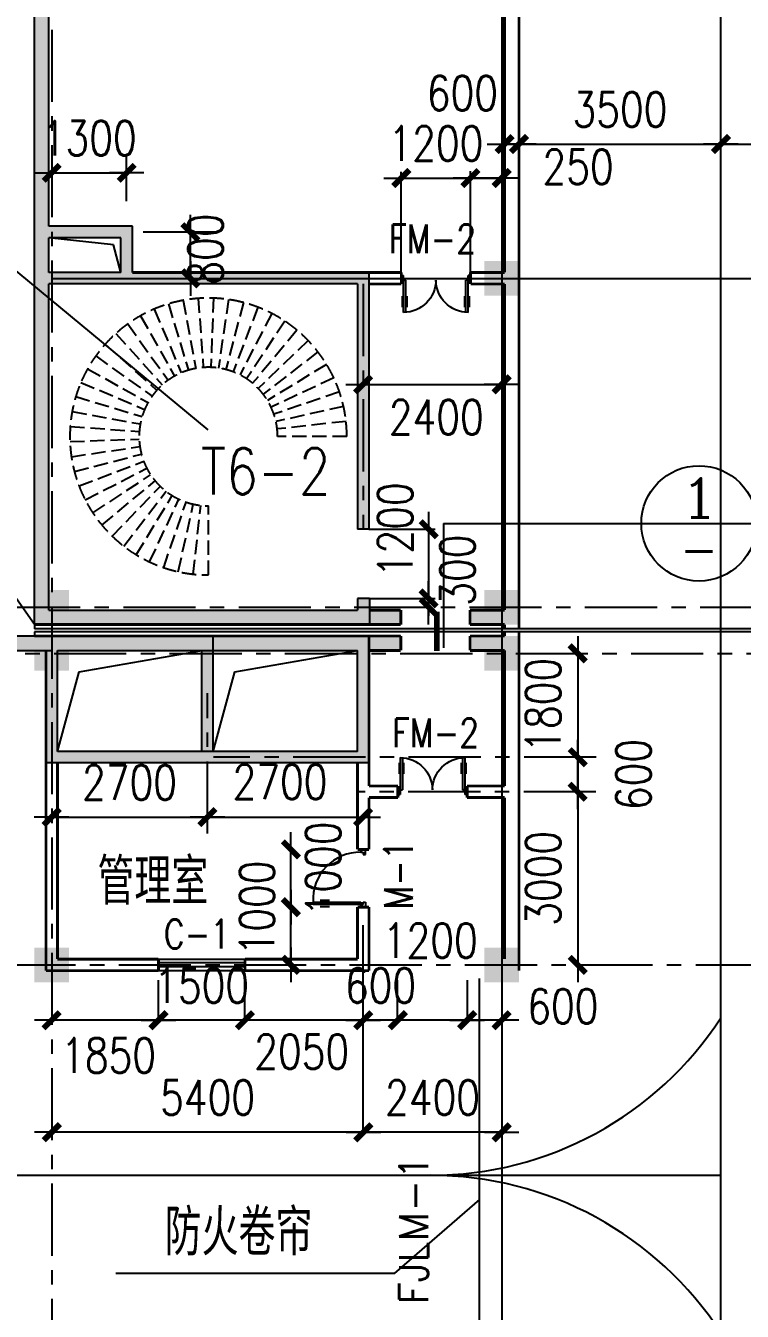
# Model space of a CAD drawing. Extents: x -542930 to 249594, y -301235 to 84515.
# Drawn here: x 127877 to 140297, y -193364 to -171079 of the extents above; entities that cross this region are included whole.
import ezdxf
from ezdxf.enums import TextEntityAlignment as Align

# ---------------------------------------------------------------- set-up
doc = ezdxf.new("R2010")
doc.units = 0
doc.header["$LTSCALE"] = 1000
doc.header["$MEASUREMENT"] = 0
doc.linetypes.add('CENTER', pattern=[2, 1.25, -0.25, 0.25, -0.25])
doc.linetypes.add('DASH', pattern=[0.35, 0.25, -0.1])
doc.layers.get('0').update_dxf_attribs({"linetype": 'CONTINUOUS'})
doc.layers.get('DEFPOINTS').update_dxf_attribs({"linetype": 'CONTINUOUS'})
for name, color, linetype in [('A-CH-TEXT', 2, 'CONTINUOUS'), ('A-COLUMN', 5, 'CONTINUOUS'), ('A-GRID', 1, 'CENTER'), ('A-STAIR', 3, 'CONTINUOUS'), ('PUB_DIM', 3, 'CONTINUOUS'), ('PUB_TITLE', 4, 'CONTINUOUS'), ('PUB_WINDW', 7, 'CONTINUOUS'), ('STAIR', 2, 'CONTINUOUS'), ('WALL', 255, 'CONTINUOUS'), ('WINDOW', 2, 'CONTINUOUS'), ('WINDOW_TEXT', 7, 'CONTINUOUS')]:
    doc.layers.add(name, color=color, linetype=linetype)
doc.styles.add('COMP', font='complex', dxfattribs={"bigfont": 'hztxt'})
doc.styles.add('DIM_FONT', font='SIMPLEX.shx', dxfattribs={"width": 0.8})
doc.styles.add('HZXY', font='romans.shx', dxfattribs={"width": 0.8, "bigfont": 'hztxt.shx'})
doc.styles.add('SIMPLEX', font='SIMPLEX.SHX')
doc.dimstyles.new('AXIS200', dxfattribs={"dimscale": 2, "dimtxt": 300, "dimasz": 1, "dimexe": 250, "dimexo": 300, "dimgap": 150, "dimtad": 1, "dimdec": 0, "dimdsep": 46, "dimtxsty": 'DIM_FONT', "dimblk": '_DIMX', "dimblk1": '_DIMX', "dimblk2": '_DIMX', "dimsah": 1, "dimcen": 5, "dimse1": 1, "dimse2": 1, "dimclrt": 7, "dimadec": 0, "dimazin": 0, "dimtfac": 1, "dimtdec": 0, "dimtix": 1, "dimtmove": 2, "dimatfit": 3, "dimldrblk": '_DIMX', "dimfxl": 1, "dimarcsym": 0})

# ---------------------------------------------------------------- blocks, each defined once
blk = doc.blocks.new('_DIMX')
blk.add_line((-150, 0), (150, 0))
at = {"const_width": 50}
blk.add_lwpolyline([(-70, -70), (70, 70)], dxfattribs=at)
blk = doc.blocks.new('*D566')
at = {"layer": 'DEFPOINTS', "color": 0, "transparency": 16777216}
for p in [(134861, -181159), (135861, -181007), (135861, -181159)]:
    blk.add_point(p, dxfattribs=at)
at = {"layer": 'PUB_DIM', "color": 0, "lineweight": -2, "transparency": 16777216}
for p, q in [((134861, -181005), (134861, -181003)), ((134861, -181007), (134861, -181159)), ((134861, -181161), (134861, -181163))]:
    blk.add_line(p, q, dxfattribs=at)
at = {"layer": 'PUB_DIM', "color": 0, "lineweight": -2, "transparency": 16777216, "xscale": 2, "yscale": 2, "zscale": 2}
for p, rotation in [((134861, -181007), 270), ((134861, -181159), 90)]:
    blk.add_blockref('_DIMX', p, dxfattribs=dict(at, rotation=rotation))
at = {"layer": 'PUB_DIM', "color": 7, "transparency": 16777216, "insert": (135359, -180517), "char_height": 600, "attachment_point": 5, "rotation": 90, "style": 'DIM_FONT'}
blk.add_mtext('300', dxfattribs=at)
blk = doc.blocks.new('*D567')
at = {"layer": 'DEFPOINTS', "color": 0, "transparency": 16777216}
for p in [(135861, -179807), (134861, -181007), (135861, -181007)]:
    blk.add_point(p, dxfattribs=at)
at = {"layer": 'PUB_DIM', "color": 0, "lineweight": -2, "transparency": 16777216}
for p, q in [((134861, -179805), (134861, -179803)), ((134861, -179807), (134861, -181007)), ((134861, -181009), (134861, -181011))]:
    blk.add_line(p, q, dxfattribs=at)
at = {"layer": 'PUB_DIM', "color": 0, "lineweight": -2, "transparency": 16777216, "xscale": 2, "yscale": 2, "zscale": 2}
for p, rotation in [((134861, -179807), 270), ((134861, -181007), 90)]:
    blk.add_blockref('_DIMX', p, dxfattribs=dict(at, rotation=rotation))
at = {"layer": 'PUB_DIM', "color": 7, "transparency": 16777216, "insert": (134283, -179818), "char_height": 600, "attachment_point": 5, "rotation": 90, "style": 'DIM_FONT'}
blk.add_mtext('1200', dxfattribs=at)
blk = doc.blocks.new('*D569')
at = {"layer": 'DEFPOINTS', "color": 0, "transparency": 16777216}
for p in [(131026, -183796), (133726, -183796), (133726, -184796)]:
    blk.add_point(p, dxfattribs=at)
at = {"layer": 'PUB_DIM', "color": 0, "lineweight": -2, "transparency": 16777216}
blk.add_line((131028, -184796), (133724, -184796), dxfattribs=at)
at = {"layer": 'PUB_DIM', "color": 0, "lineweight": -2, "transparency": 16777216, "xscale": 2, "yscale": 2, "zscale": 2, "rotation": 180}
blk.add_blockref('_DIMX', (131026, -184796), dxfattribs=at)
at = {"layer": 'PUB_DIM', "color": 0, "lineweight": -2, "transparency": 16777216, "xscale": 2, "yscale": 2, "zscale": 2}
blk.add_blockref('_DIMX', (133726, -184796), dxfattribs=at)
at = {"layer": 'PUB_DIM', "color": 7, "transparency": 16777216, "insert": (132285, -184186), "char_height": 600, "attachment_point": 5, "style": 'DIM_FONT'}
blk.add_mtext('2700', dxfattribs=at)
blk = doc.blocks.new('*D570')
at = {"layer": 'DEFPOINTS', "color": 0, "transparency": 16777216}
for p in [(130177, -188003), (131677, -188003), (130177, -188318)]:
    blk.add_point(p, dxfattribs=at)
at = {"layer": 'PUB_DIM', "color": 0, "lineweight": -2, "transparency": 16777216}
for p, q in [((130175, -188318), (130173, -188318)), ((131677, -188318), (130177, -188318)), ((131679, -188318), (131681, -188318))]:
    blk.add_line(p, q, dxfattribs=at)
at = {"layer": 'PUB_DIM', "color": 0, "lineweight": -2, "transparency": 16777216, "xscale": 2, "yscale": 2, "zscale": 2}
blk.add_blockref('_DIMX', (130177, -188318), dxfattribs=at)
at = {"layer": 'PUB_DIM', "color": 0, "lineweight": -2, "transparency": 16777216, "xscale": 2, "yscale": 2, "zscale": 2, "rotation": 180}
blk.add_blockref('_DIMX', (131677, -188318), dxfattribs=at)
at = {"layer": 'PUB_DIM', "color": 7, "transparency": 16777216, "insert": (130927, -187718), "char_height": 600, "attachment_point": 5, "style": 'DIM_FONT'}
blk.add_mtext('1500', dxfattribs=at)
blk = doc.blocks.new('*D571')
at = {"layer": 'DEFPOINTS', "color": 0, "transparency": 16777216}
for p in [(128329, -190260), (128329, -191260), (133730, -191260)]:
    blk.add_point(p, dxfattribs=at)
at = {"layer": 'PUB_DIM', "color": 0, "lineweight": -2, "transparency": 16777216}
blk.add_line((133728, -190260), (128331, -190260), dxfattribs=at)
at = {"layer": 'PUB_DIM', "color": 0, "lineweight": -2, "transparency": 16777216, "xscale": 2, "yscale": 2, "zscale": 2, "rotation": 180}
blk.add_blockref('_DIMX', (128329, -190260), dxfattribs=at)
at = {"layer": 'PUB_DIM', "color": 0, "lineweight": -2, "transparency": 16777216, "xscale": 2, "yscale": 2, "zscale": 2}
blk.add_blockref('_DIMX', (133730, -190260), dxfattribs=at)
at = {"layer": 'PUB_DIM', "color": 7, "transparency": 16777216, "insert": (131030, -189660), "char_height": 600, "attachment_point": 5, "style": 'DIM_FONT'}
blk.add_mtext('5400', dxfattribs=at)
blk = doc.blocks.new('_WBLK')
for p, q in [((-0.5, 0.5), (0.5, 0.5)), ((0.5, 0.167), (-0.5, 0.167)), ((0.5, -0.167), (-0.5, -0.167)), ((-0.5, -0.5), (0.5, -0.5))]:
    blk.add_line(p, q)
at = {"layer": 'WINDOW_TEXT', "style": 'SIMPLEX', "flags": 9}
blk.add_attdef('A', text='', height=1, dxfattribs=at).set_placement((0, 1.5), align=Align.MIDDLE)
blk = doc.blocks.new('*D572')
at = {"layer": 'DEFPOINTS', "color": 0, "transparency": 16777216}
for p in [(128327, -188003), (130177, -188003), (128327, -188318)]:
    blk.add_point(p, dxfattribs=at)
at = {"layer": 'PUB_DIM', "color": 0, "lineweight": -2, "transparency": 16777216}
blk.add_line((130175, -188318), (128329, -188318), dxfattribs=at)
at = {"layer": 'PUB_DIM', "color": 0, "lineweight": -2, "transparency": 16777216, "xscale": 2, "yscale": 2, "zscale": 2, "rotation": 180}
blk.add_blockref('_DIMX', (128327, -188318), dxfattribs=at)
at = {"layer": 'PUB_DIM', "color": 0, "lineweight": -2, "transparency": 16777216, "xscale": 2, "yscale": 2, "zscale": 2}
blk.add_blockref('_DIMX', (130177, -188318), dxfattribs=at)
at = {"layer": 'PUB_DIM', "color": 7, "transparency": 16777216, "insert": (129313, -188928), "char_height": 600, "attachment_point": 5, "style": 'DIM_FONT'}
blk.add_mtext('1850', dxfattribs=at)
blk = doc.blocks.new('*D573')
at = {"layer": 'DEFPOINTS', "color": 0, "transparency": 16777216}
for p in [(128326, -183796), (131026, -183796), (131026, -184796)]:
    blk.add_point(p, dxfattribs=at)
at = {"layer": 'PUB_DIM', "color": 0, "lineweight": -2, "transparency": 16777216}
blk.add_line((128328, -184796), (131024, -184796), dxfattribs=at)
at = {"layer": 'PUB_DIM', "color": 0, "lineweight": -2, "transparency": 16777216, "xscale": 2, "yscale": 2, "zscale": 2, "rotation": 180}
blk.add_blockref('_DIMX', (128326, -184796), dxfattribs=at)
at = {"layer": 'PUB_DIM', "color": 0, "lineweight": -2, "transparency": 16777216, "xscale": 2, "yscale": 2, "zscale": 2}
blk.add_blockref('_DIMX', (131026, -184796), dxfattribs=at)
at = {"layer": 'PUB_DIM', "color": 7, "transparency": 16777216, "insert": (129676, -184196), "char_height": 600, "attachment_point": 5, "style": 'DIM_FONT'}
blk.add_mtext('2700', dxfattribs=at)
blk = doc.blocks.new('_FZH')
blk.add_solid([(-0.5, -0.5), (0.5, -0.5), (-0.5, 0.5), (0.5, 0.5)])
blk = doc.blocks.new('*D551')
at = {"layer": 'DEFPOINTS', "color": 0, "transparency": 16777216}
for p in [(131677, -188003), (133727, -188003), (131677, -188318)]:
    blk.add_point(p, dxfattribs=at)
at = {"layer": 'PUB_DIM', "color": 0, "lineweight": -2, "transparency": 16777216}
blk.add_line((133725, -188318), (131679, -188318), dxfattribs=at)
at = {"layer": 'PUB_DIM', "color": 0, "lineweight": -2, "transparency": 16777216, "xscale": 2, "yscale": 2, "zscale": 2, "rotation": 180}
blk.add_blockref('_DIMX', (131677, -188318), dxfattribs=at)
at = {"layer": 'PUB_DIM', "color": 0, "lineweight": -2, "transparency": 16777216, "xscale": 2, "yscale": 2, "zscale": 2}
blk.add_blockref('_DIMX', (133727, -188318), dxfattribs=at)
at = {"layer": 'PUB_DIM', "color": 7, "transparency": 16777216, "insert": (132661, -188863), "char_height": 600, "attachment_point": 5, "style": 'DIM_FONT'}
blk.add_mtext('2050', dxfattribs=at)
blk = doc.blocks.new('*D553')
at = {"layer": 'DEFPOINTS', "color": 0, "transparency": 16777216}
for p in [(133728, -190260), (133728, -191260), (136127, -191260)]:
    blk.add_point(p, dxfattribs=at)
at = {"layer": 'PUB_DIM', "color": 0, "lineweight": -2, "transparency": 16777216}
blk.add_line((136125, -190260), (133730, -190260), dxfattribs=at)
at = {"layer": 'PUB_DIM', "color": 0, "lineweight": -2, "transparency": 16777216, "xscale": 2, "yscale": 2, "zscale": 2, "rotation": 180}
blk.add_blockref('_DIMX', (133728, -190260), dxfattribs=at)
at = {"layer": 'PUB_DIM', "color": 0, "lineweight": -2, "transparency": 16777216, "xscale": 2, "yscale": 2, "zscale": 2}
blk.add_blockref('_DIMX', (136127, -190260), dxfattribs=at)
at = {"layer": 'PUB_DIM', "color": 7, "transparency": 16777216, "insert": (134928, -189660), "char_height": 600, "attachment_point": 5, "style": 'DIM_FONT'}
blk.add_mtext('2400', dxfattribs=at)
blk = doc.blocks.new('*D556')
at = {"layer": 'DEFPOINTS', "color": 0, "transparency": 16777216}
for p in [(133727, -188003), (134327, -188003), (133727, -188318)]:
    blk.add_point(p, dxfattribs=at)
at = {"layer": 'PUB_DIM', "color": 0, "lineweight": -2, "transparency": 16777216}
for p, q in [((133725, -188318), (133723, -188318)), ((134327, -188318), (133727, -188318)), ((134329, -188318), (134331, -188318))]:
    blk.add_line(p, q, dxfattribs=at)
at = {"layer": 'PUB_DIM', "color": 0, "lineweight": -2, "transparency": 16777216, "xscale": 2, "yscale": 2, "zscale": 2}
blk.add_blockref('_DIMX', (133727, -188318), dxfattribs=at)
at = {"layer": 'PUB_DIM', "color": 0, "lineweight": -2, "transparency": 16777216, "xscale": 2, "yscale": 2, "zscale": 2, "rotation": 180}
blk.add_blockref('_DIMX', (134327, -188318), dxfattribs=at)
at = {"layer": 'PUB_DIM', "color": 7, "transparency": 16777216, "insert": (134027, -187718), "char_height": 600, "attachment_point": 5, "style": 'DIM_FONT'}
blk.add_mtext('600', dxfattribs=at)
blk = doc.blocks.new('*D557')
at = {"layer": 'DEFPOINTS', "color": 0, "transparency": 16777216}
for p in [(134327, -188003), (135527, -188003), (134327, -188318)]:
    blk.add_point(p, dxfattribs=at)
at = {"layer": 'PUB_DIM', "color": 0, "lineweight": -2, "transparency": 16777216}
blk.add_line((135525, -188318), (134329, -188318), dxfattribs=at)
at = {"layer": 'PUB_DIM', "color": 0, "lineweight": -2, "transparency": 16777216, "xscale": 2, "yscale": 2, "zscale": 2, "rotation": 180}
blk.add_blockref('_DIMX', (134327, -188318), dxfattribs=at)
at = {"layer": 'PUB_DIM', "color": 0, "lineweight": -2, "transparency": 16777216, "xscale": 2, "yscale": 2, "zscale": 2}
blk.add_blockref('_DIMX', (135527, -188318), dxfattribs=at)
at = {"layer": 'PUB_DIM', "color": 7, "transparency": 16777216, "insert": (134890, -186939), "char_height": 600, "attachment_point": 5, "style": 'DIM_FONT'}
blk.add_mtext('1200', dxfattribs=at)
blk = doc.blocks.new('*D558')
at = {"layer": 'DEFPOINTS', "color": 0, "transparency": 16777216}
for p in [(135527, -188003), (136127, -188003), (135527, -188318)]:
    blk.add_point(p, dxfattribs=at)
at = {"layer": 'PUB_DIM', "color": 0, "lineweight": -2, "transparency": 16777216}
for p, q in [((135525, -188318), (135523, -188318)), ((136127, -188318), (135527, -188318)), ((136129, -188318), (136131, -188318))]:
    blk.add_line(p, q, dxfattribs=at)
at = {"layer": 'PUB_DIM', "color": 0, "lineweight": -2, "transparency": 16777216, "xscale": 2, "yscale": 2, "zscale": 2}
blk.add_blockref('_DIMX', (135527, -188318), dxfattribs=at)
at = {"layer": 'PUB_DIM', "color": 0, "lineweight": -2, "transparency": 16777216, "xscale": 2, "yscale": 2, "zscale": 2, "rotation": 180}
blk.add_blockref('_DIMX', (136127, -188318), dxfattribs=at)
at = {"layer": 'PUB_DIM', "color": 7, "transparency": 16777216, "insert": (137188, -188077), "char_height": 600, "attachment_point": 5, "style": 'DIM_FONT'}
blk.add_mtext('600', dxfattribs=at)
blk = doc.blocks.new('*D559')
at = {"layer": 'DEFPOINTS', "color": 0, "transparency": 16777216}
for p in [(132473, -186358), (133284, -186358), (133284, -187358)]:
    blk.add_point(p, dxfattribs=at)
at = {"layer": 'PUB_DIM', "color": 0, "lineweight": -2, "transparency": 16777216}
blk.add_line((132473, -187356), (132473, -186360), dxfattribs=at)
at = {"layer": 'PUB_DIM', "color": 0, "lineweight": -2, "transparency": 16777216, "xscale": 2, "yscale": 2, "zscale": 2}
for p, rotation in [((132473, -186358), 90), ((132473, -187358), 270)]:
    blk.add_blockref('_DIMX', p, dxfattribs=dict(at, rotation=rotation))
at = {"layer": 'PUB_DIM', "color": 7, "transparency": 16777216, "insert": (131886, -186373), "char_height": 600, "attachment_point": 5, "rotation": 90, "style": 'DIM_FONT'}
blk.add_mtext('1000', dxfattribs=at)
blk = doc.blocks.new('*D560')
at = {"layer": 'DEFPOINTS', "color": 0, "transparency": 16777216}
for p in [(132473, -185358), (133284, -185358), (133284, -186358)]:
    blk.add_point(p, dxfattribs=at)
at = {"layer": 'PUB_DIM', "color": 0, "lineweight": -2, "transparency": 16777216}
blk.add_line((132473, -186356), (132473, -185360), dxfattribs=at)
at = {"layer": 'PUB_DIM', "color": 0, "lineweight": -2, "transparency": 16777216, "xscale": 2, "yscale": 2, "zscale": 2}
for p, rotation in [((132473, -185358), 90), ((132473, -186358), 270)]:
    blk.add_blockref('_DIMX', p, dxfattribs=dict(at, rotation=rotation))
at = {"layer": 'PUB_DIM', "color": 7, "transparency": 16777216, "insert": (133033, -185696), "char_height": 600, "attachment_point": 5, "rotation": 90, "style": 'DIM_FONT'}
blk.add_mtext('1000', dxfattribs=at)
blk = doc.blocks.new('*D561')
at = {"layer": 'DEFPOINTS', "color": 0, "transparency": 16777216}
for p in [(138444, -184359), (137444, -187359), (138444, -187359)]:
    blk.add_point(p, dxfattribs=at)
at = {"layer": 'PUB_DIM', "color": 0, "lineweight": -2, "transparency": 16777216}
blk.add_line((137444, -184361), (137444, -187357), dxfattribs=at)
at = {"layer": 'PUB_DIM', "color": 0, "lineweight": -2, "transparency": 16777216, "xscale": 2, "yscale": 2, "zscale": 2}
for p, rotation in [((137444, -184359), 90), ((137444, -187359), 270)]:
    blk.add_blockref('_DIMX', p, dxfattribs=dict(at, rotation=rotation))
at = {"layer": 'PUB_DIM', "color": 7, "transparency": 16777216, "insert": (136844, -185859), "char_height": 600, "attachment_point": 5, "rotation": 90, "style": 'DIM_FONT'}
blk.add_mtext('3000', dxfattribs=at)
blk = doc.blocks.new('*D562')
at = {"layer": 'DEFPOINTS', "color": 0, "transparency": 16777216}
for p in [(138444, -183759), (137444, -184359), (138444, -184359)]:
    blk.add_point(p, dxfattribs=at)
at = {"layer": 'PUB_DIM', "color": 0, "lineweight": -2, "transparency": 16777216}
for p, q in [((137444, -183757), (137444, -183755)), ((137444, -183759), (137444, -184359)), ((137444, -184361), (137444, -184363))]:
    blk.add_line(p, q, dxfattribs=at)
at = {"layer": 'PUB_DIM', "color": 0, "lineweight": -2, "transparency": 16777216, "xscale": 2, "yscale": 2, "zscale": 2}
for p, rotation in [((137444, -183759), 270), ((137444, -184359), 90)]:
    blk.add_blockref('_DIMX', p, dxfattribs=dict(at, rotation=rotation))
at = {"layer": 'PUB_DIM', "color": 7, "transparency": 16777216, "insert": (138411, -184059), "char_height": 600, "attachment_point": 5, "rotation": 90, "style": 'DIM_FONT'}
blk.add_mtext('600', dxfattribs=at)
blk = doc.blocks.new('*D563')
at = {"layer": 'DEFPOINTS', "color": 0, "transparency": 16777216}
for p in [(138444, -181959), (137444, -183759), (138444, -183759)]:
    blk.add_point(p, dxfattribs=at)
at = {"layer": 'PUB_DIM', "color": 0, "lineweight": -2, "transparency": 16777216}
for p, q in [((137444, -181957), (137444, -181955)), ((137444, -181959), (137444, -183759)), ((137444, -183761), (137444, -183763))]:
    blk.add_line(p, q, dxfattribs=at)
at = {"layer": 'PUB_DIM', "color": 0, "lineweight": -2, "transparency": 16777216, "xscale": 2, "yscale": 2, "zscale": 2}
for p, rotation in [((137444, -181959), 270), ((137444, -183759), 90)]:
    blk.add_blockref('_DIMX', p, dxfattribs=dict(at, rotation=rotation))
at = {"layer": 'PUB_DIM', "color": 7, "transparency": 16777216, "insert": (136844, -182859), "char_height": 600, "attachment_point": 5, "rotation": 90, "style": 'DIM_FONT'}
blk.add_mtext('1800', dxfattribs=at)
blk = doc.blocks.new('M_A23MCU')
for p, q in [((-0.454, 0.081), (-0.454, 0.905)), ((-0.454, 0.905), (-0.413, 0.905)), ((-0.413, 0.905), (-0.413, 0.081)), ((-0.489, 0.782), (-0.489, 0.624)), ((-0.378, 0.782), (-0.378, 0.624)), ((-0.495, -0.002), (-0.495, 0.081)), ((-0.495, 0.081), (-0.454, 0.081)), ((-0.413, 0.081), (-0.454, 0.081)), ((-0.454, 0.081), (-0.454, 0.039)), ((-0.454, 0.039), (-0.413, 0.039)), ((-0.413, 0.039), (-0.413, -0.002)), ((0.412, 0.039), (0.412, -0.002)), ((0.453, 0.039), (0.412, 0.039)), ((0.453, 0.081), (0.453, 0.039)), ((0.494, 0.081), (0.453, 0.081)), ((0.494, -0.002), (0.494, 0.081)), ((-0.413, -0.002), (-0.495, -0.002)), ((-0.495, -0.002), (-0.495, -0.002)), ((0.412, -0.002), (0.494, -0.002)), ((0.494, -0.002), (0.494, -0.002))]:
    blk.add_line(p, q)
blk.add_arc((-0.372, 0.082), 0.825, 359.9283, 92.866)
blk = doc.blocks.new('M_A20TUI')
for p, q in [((-0.483, 0.396), (-0.483, 0.235)), ((-0.467, 0.471), (-0.467, -0.062)), ((-0.433, 0.47), (-0.433, 0.004)), ((-0.417, 0.396), (-0.417, 0.235)), ((0.417, 0.396), (0.417, 0.235)), ((0.433, 0.47), (0.433, 0.004)), ((0.467, 0.471), (0.467, -0.062)), ((0.483, 0.396), (0.483, 0.235)), ((-0.5, 0.004), (-0.433, 0.004)), ((-0.5, 0.004), (-0.5, -0.062)), ((0.5, 0.004), (0.433, 0.004)), ((0.5, 0.004), (0.5, -0.062)), ((-0.5, -0.062), (-0.467, -0.062)), ((0.5, -0.062), (0.467, -0.062))]:
    blk.add_line(p, q)
for centre, start, end in [((-0.467, 0.004), 0, 90), ((0.467, 0.004), 90, 180)]:
    blk.add_arc(centre, 0.467, start, end)
blk = doc.blocks.new('*D273')
at = {"layer": 'DEFPOINTS', "color": 0, "transparency": 16777216}
for p in [(129731, -174659), (130731, -174659), (129731, -175459)]:
    blk.add_point(p, dxfattribs=at)
at = {"layer": 'PUB_DIM', "color": 0, "lineweight": -2, "transparency": 16777216}
blk.add_line((130731, -175457), (130731, -174661), dxfattribs=at)
at = {"layer": 'PUB_DIM', "color": 0, "lineweight": -2, "transparency": 16777216, "xscale": 2, "yscale": 2, "zscale": 2}
for p, rotation in [((130731, -174659), 90), ((130731, -175459), 270)]:
    blk.add_blockref('_DIMX', p, dxfattribs=dict(at, rotation=rotation))
at = {"layer": 'PUB_DIM', "color": 7, "transparency": 16777216, "insert": (130995, -174951), "char_height": 600, "attachment_point": 5, "rotation": 90, "style": 'DIM_FONT'}
blk.add_mtext('800', dxfattribs=at)
blk = doc.blocks.new('*D274')
at = {"layer": 'DEFPOINTS', "color": 0, "transparency": 16777216}
for p in [(128327, -172630), (129627, -172630), (129627, -173630)]:
    blk.add_point(p, dxfattribs=at)
at = {"layer": 'PUB_DIM', "color": 0, "lineweight": -2, "transparency": 16777216}
for p, q in [((128325, -173630), (128323, -173630)), ((128327, -173630), (129627, -173630)), ((129629, -173630), (129631, -173630))]:
    blk.add_line(p, q, dxfattribs=at)
at = {"layer": 'PUB_DIM', "color": 0, "lineweight": -2, "transparency": 16777216, "xscale": 2, "yscale": 2, "zscale": 2}
blk.add_blockref('_DIMX', (128327, -173630), dxfattribs=at)
at = {"layer": 'PUB_DIM', "color": 0, "lineweight": -2, "transparency": 16777216, "xscale": 2, "yscale": 2, "zscale": 2, "rotation": 180}
blk.add_blockref('_DIMX', (129627, -173630), dxfattribs=at)
at = {"layer": 'PUB_DIM', "color": 7, "transparency": 16777216, "insert": (128977, -173030), "char_height": 600, "attachment_point": 5, "style": 'DIM_FONT'}
blk.add_mtext('1300', dxfattribs=at)
blk = doc.blocks.new('*D279')
at = {"layer": 'DEFPOINTS', "color": 0, "transparency": 16777216}
for p in [(135587, -172720), (136127, -172720), (136127, -173720)]:
    blk.add_point(p, dxfattribs=at)
at = {"layer": 'PUB_DIM', "color": 0, "lineweight": -2, "transparency": 16777216}
for p, q in [((135585, -173720), (135583, -173720)), ((135587, -173720), (136127, -173720)), ((136129, -173720), (136131, -173720))]:
    blk.add_line(p, q, dxfattribs=at)
at = {"layer": 'PUB_DIM', "color": 0, "lineweight": -2, "transparency": 16777216, "xscale": 2, "yscale": 2, "zscale": 2}
blk.add_blockref('_DIMX', (135587, -173720), dxfattribs=at)
at = {"layer": 'PUB_DIM', "color": 0, "lineweight": -2, "transparency": 16777216, "xscale": 2, "yscale": 2, "zscale": 2, "rotation": 180}
blk.add_blockref('_DIMX', (136127, -173720), dxfattribs=at)
at = {"layer": 'PUB_DIM', "color": 7, "transparency": 16777216, "insert": (135446, -172249), "char_height": 600, "attachment_point": 5, "style": 'DIM_FONT'}
blk.add_mtext('600', dxfattribs=at)
blk = doc.blocks.new('*D281')
at = {"layer": 'DEFPOINTS', "color": 0, "transparency": 16777216}
for p in [(136427, -172131), (139927, -172131), (139927, -173131)]:
    blk.add_point(p, dxfattribs=at)
at = {"layer": 'PUB_DIM', "color": 0, "lineweight": -2, "transparency": 16777216}
blk.add_line((136429, -173131), (139925, -173131), dxfattribs=at)
at = {"layer": 'PUB_DIM', "color": 0, "lineweight": -2, "transparency": 16777216, "xscale": 2, "yscale": 2, "zscale": 2, "rotation": 180}
blk.add_blockref('_DIMX', (136427, -173131), dxfattribs=at)
at = {"layer": 'PUB_DIM', "color": 0, "lineweight": -2, "transparency": 16777216, "xscale": 2, "yscale": 2, "zscale": 2}
blk.add_blockref('_DIMX', (139927, -173131), dxfattribs=at)
at = {"layer": 'PUB_DIM', "color": 7, "transparency": 16777216, "insert": (138177, -172531), "char_height": 600, "attachment_point": 5, "style": 'DIM_FONT'}
blk.add_mtext('3500', dxfattribs=at)
blk = doc.blocks.new('*D283')
at = {"layer": 'DEFPOINTS', "color": 0, "transparency": 16777216}
for p in [(139927, -172131), (143377, -172131), (143377, -173131)]:
    blk.add_point(p, dxfattribs=at)
at = {"layer": 'PUB_DIM', "color": 0, "lineweight": -2, "transparency": 16777216}
blk.add_line((139929, -173131), (143375, -173131), dxfattribs=at)
at = {"layer": 'PUB_DIM', "color": 0, "lineweight": -2, "transparency": 16777216, "xscale": 2, "yscale": 2, "zscale": 2, "rotation": 180}
blk.add_blockref('_DIMX', (139927, -173131), dxfattribs=at)
at = {"layer": 'PUB_DIM', "color": 0, "lineweight": -2, "transparency": 16777216, "xscale": 2, "yscale": 2, "zscale": 2}
blk.add_blockref('_DIMX', (143377, -173131), dxfattribs=at)
at = {"layer": 'PUB_DIM', "color": 7, "transparency": 16777216, "insert": (141716, -172505), "char_height": 600, "attachment_point": 5, "style": 'DIM_FONT'}
blk.add_mtext('3450', dxfattribs=at)
blk = doc.blocks.new('*D284')
at = {"layer": 'DEFPOINTS', "color": 0, "transparency": 16777216}
for p in [(136177, -172131), (136427, -172131), (136427, -173131)]:
    blk.add_point(p, dxfattribs=at)
at = {"layer": 'PUB_DIM', "color": 0, "lineweight": -2, "transparency": 16777216}
for p, q in [((136175, -173131), (136173, -173131)), ((136177, -173131), (136427, -173131)), ((136429, -173131), (136431, -173131))]:
    blk.add_line(p, q, dxfattribs=at)
at = {"layer": 'PUB_DIM', "color": 0, "lineweight": -2, "transparency": 16777216, "xscale": 2, "yscale": 2, "zscale": 2}
blk.add_blockref('_DIMX', (136177, -173131), dxfattribs=at)
at = {"layer": 'PUB_DIM', "color": 0, "lineweight": -2, "transparency": 16777216, "xscale": 2, "yscale": 2, "zscale": 2, "rotation": 180}
blk.add_blockref('_DIMX', (136427, -173131), dxfattribs=at)
at = {"layer": 'PUB_DIM', "color": 7, "transparency": 16777216, "insert": (137451, -173524), "char_height": 600, "attachment_point": 5, "style": 'DIM_FONT'}
blk.add_mtext('250', dxfattribs=at)
blk = doc.blocks.new('*D285')
at = {"layer": 'DEFPOINTS', "color": 0, "transparency": 16777216}
for p in [(134387, -172720), (135587, -172720), (135587, -173720)]:
    blk.add_point(p, dxfattribs=at)
at = {"layer": 'PUB_DIM', "color": 0, "lineweight": -2, "transparency": 16777216}
for p, q in [((134385, -173720), (134383, -173720)), ((134387, -173720), (135587, -173720)), ((135589, -173720), (135591, -173720))]:
    blk.add_line(p, q, dxfattribs=at)
at = {"layer": 'PUB_DIM', "color": 0, "lineweight": -2, "transparency": 16777216, "xscale": 2, "yscale": 2, "zscale": 2}
blk.add_blockref('_DIMX', (134387, -173720), dxfattribs=at)
at = {"layer": 'PUB_DIM', "color": 0, "lineweight": -2, "transparency": 16777216, "xscale": 2, "yscale": 2, "zscale": 2, "rotation": 180}
blk.add_blockref('_DIMX', (135587, -173720), dxfattribs=at)
at = {"layer": 'PUB_DIM', "color": 7, "transparency": 16777216, "insert": (134987, -173120), "char_height": 600, "attachment_point": 5, "style": 'DIM_FONT'}
blk.add_mtext('1200', dxfattribs=at)
blk = doc.blocks.new('*D286')
at = {"layer": 'DEFPOINTS', "color": 0, "transparency": 16777216}
for p in [(133725, -176296), (136125, -176296), (136125, -177296)]:
    blk.add_point(p, dxfattribs=at)
at = {"layer": 'PUB_DIM', "color": 0, "lineweight": -2, "transparency": 16777216}
for p, q in [((133723, -177296), (133721, -177296)), ((133725, -177296), (136125, -177296)), ((136127, -177296), (136129, -177296))]:
    blk.add_line(p, q, dxfattribs=at)
at = {"layer": 'PUB_DIM', "color": 0, "lineweight": -2, "transparency": 16777216, "xscale": 2, "yscale": 2, "zscale": 2}
blk.add_blockref('_DIMX', (133725, -177296), dxfattribs=at)
at = {"layer": 'PUB_DIM', "color": 0, "lineweight": -2, "transparency": 16777216, "xscale": 2, "yscale": 2, "zscale": 2, "rotation": 180}
blk.add_blockref('_DIMX', (136125, -177296), dxfattribs=at)
at = {"layer": 'PUB_DIM', "color": 7, "transparency": 16777216, "insert": (134994, -177863), "char_height": 600, "attachment_point": 5, "style": 'DIM_FONT'}
blk.add_mtext('2400', dxfattribs=at)

msp = doc.modelspace()

# ---------------------------------------------------------------- hatches: boundary and pattern name
at = {"layer": 'PUB_DIM'}
h = msp.add_hatch(color=256, dxfattribs=at)
h.paths.add_polyline_path([(128275.432, -153358.951), (128327.295, -153358.951), (128327.295, -153108.951), (120527.295, -153108.951), (120527.295, -153358.951), (128027.295, -153358.951), (128027.295, -175599.062), (128275.432, -175804.079), (128275.432, -175555.577), (128327.295, -175555.577), (128327.295, -175355.577), (128275.432, -175355.577), (128275.432, -174755.577), (128327.295, -174755.577), (128327.295, -174555.577), (128275.432, -174555.577)])
h.paths.add_polyline_path([(128275.432, -175804.079), (128027.295, -175599.062), (128027.295, -181158.951), (128275.432, -181158.951)])
msp.add_hatch(color=256, dxfattribs=at).paths.add_polyline_path([(129725.432, -174555.577), (128327.295, -174555.577), (128327.295, -174755.577), (129527.295, -174755.577), (129527.295, -175355.577), (128327.295, -175355.577), (128327.295, -175458.951), (133827.059, -175458.951), (133827.059, -175355.577), (129725.432, -175355.577)])
h = msp.add_hatch(color=256, dxfattribs=at)
h.paths.add_polyline_path([(133627.059, -175555.577), (133627.059, -179806.959), (133827.059, -179806.959), (133827.059, -175458.951), (128327.295, -175458.951), (128327.295, -175555.577)])
h.paths.add_polyline_path([(130742.123, -179402.635), (133519.266, -179402.635), (133519.266, -178202.635), (130742.123, -178202.635)], flags=25)
h = msp.add_hatch(color=256, dxfattribs=at)
h.paths.add_polyline_path([(133834.756, -181158.951), (133627.059, -181158.951), (133627.059, -181208.951), (128327.295, -181208.951), (128327.295, -181458.951), (133834.756, -181458.951)])
h.paths.add_polyline_path([(133834.756, -181006.959), (133627.059, -181006.959), (133627.059, -181158.951), (133834.756, -181158.951)])
h.paths.add_polyline_path([(133828.06, -181658.951), (128327.295, -181658.951), (128327.295, -181958.951), (128427.632, -181958.951), (128427.632, -181908.951), (133628.06, -181908.951), (133628.06, -181958.951), (133828.06, -181958.951)])
h.paths.add_polyline_path([(133828.06, -181958.951), (133628.06, -181958.951), (133628.06, -183659.153), (128427.632, -183659.153), (128427.632, -181958.951), (128327.295, -181958.951), (128327.295, -182658.951), (128327.295, -183859.153), (133828.06, -183859.153)])
h.paths.add_polyline_path([(128327.295, -181958.951), (128227.632, -181958.951), (128227.632, -183859.153), (128327.295, -183859.153)])
h.paths.add_polyline_path([(128327.295, -181658.951), (126685.044, -181658.951), (126836.445, -181908.951), (128327.295, -181908.951)])
h = msp.add_hatch(color=256, dxfattribs=at)
h.paths.add_polyline_path([(133834.756, -181208.951), (133834.756, -181458.951), (134377.39, -181458.951), (134377.39, -181208.951)])
h.paths.add_polyline_path([(134377.39, -181908.951), (134377.39, -181658.951), (133828.06, -181658.951), (133828.06, -181908.951)])
h.paths.add_polyline_path([(135637.39, -181658.951), (135577.39, -181658.951), (135577.39, -181908.951), (136127.295, -181908.951), (136127.295, -181658.951)])
h.paths.add_polyline_path([(136127.295, -181458.951), (136127.295, -181208.951), (135577.39, -181208.951), (135577.39, -181458.951)])
h = msp.add_hatch(color=256, dxfattribs=at)
h.paths.add_polyline_path([(131128.06, -181958.951), (130928.06, -181958.951), (130928.06, -183659.153), (131128.06, -183659.153)])
h.paths.add_polyline_path([(131128.06, -181958.951), (131128.06, -181908.951), (130928.06, -181908.951), (130928.06, -181958.951)])

# ---------------------------------------------------------------- linework, layer by layer
for p, q in [((135117.558, -179706.392), (135117.558, -181860.421)), ((138547.741, -179706.392), (141633.945, -179706.392))]:
    msp.add_line(p, q)
at = {"const_width": 100}
msp.add_lwpolyline([(135003.063, -181238.115), (135003.063, -181915.63)], dxfattribs=at)
msp.add_circle((139547.741, -179706.392), 1000)
at = {"layer": 'A-CH-TEXT', "color": 7}
msp.add_lwpolyline([(135743.378, -191427.543), (134263.908, -192707.8), (129439.638, -192707.8)], dxfattribs=at)
at = {"layer": 'A-GRID'}
for p, q in [((128327.295, -115149.565), (128327.295, -224158.951)), ((129625.432, -174123.461), (129625.432, -173323.461)), ((131162.984, -174655.577), (129911.12, -174655.577)), ((133726.665, -175555.577), (133726.665, -179806.959)), ((127569.501, -181158.951), (141683.57, -181158.951)), ((66370.031, -181958.951), (141849.553, -181958.951)), ((131026.295, -185080.825), (131026.295, -182646.257)), ((137764.265, -183759.153), (131133.013, -183759.153)), ((137758.118, -184358.951), (133628.06, -184358.951)), ((3490.333, -187358.951), (141849.553, -187358.951))]:
    msp.add_line(p, q, dxfattribs=at)
at = {"layer": 'A-STAIR'}
for p, q in [((143627.295, -181533.951), (128027.295, -181533.951)), ((143627.295, -181583.951), (128027.295, -181583.951)), ((40642.236, -191006.642), (139927.295, -191006.642))]:
    msp.add_line(p, q, dxfattribs=at)
for centre, start, end in [((134895.345, -185006.642), 270, 327.0011325), ((134895.345, -197006.642), 32.9988675, 90)]:
    msp.add_arc(centre, 6000, start, end, dxfattribs=at)
at = {"layer": 'PUB_DIM'}
for p, q in [((136127.295, -115149.565), (136127.295, -224158.951)), ((139927.295, -205354.95), (139927.295, -126308.979)), ((134386.707, -175355.577), (134386.707, -173614.196)), ((135586.707, -175355.577), (135586.707, -173597.923)), ((129400.318, -174879.73), (128275.432, -174755.577)), ((129527.295, -175355.577), (129400.318, -174879.73)), ((128327.295, -175458.951), (149633.945, -175458.951)), ((128027.295, -181458.951), (125349.202, -177636.338)), ((133827.059, -179806.959), (134976.062, -179806.959)), ((135117.558, -179706.392), (139047.741, -179706.392)), ((133834.756, -181006.959), (134976.062, -181006.959)), ((128027.295, -181458.951), (128027.295, -181533.951)), ((128027.295, -181583.951), (128027.295, -181658.951)), ((128804.666, -182278.69), (130928.06, -181908.951)), ((131501.572, -182279.753), (133628.06, -181908.951)), ((128427.632, -183659.153), (128804.666, -182278.69)), ((131128.06, -183659.153), (131501.572, -182279.753)), ((133727.725, -190260.447), (133727.725, -186672.707)), ((135743.378, -194180.021), (135743.378, -187592.391))]:
    msp.add_line(p, q, dxfattribs=at)
at = {"layer": 'PUB_DIM', "const_width": 50}
for points in [[(136177.295, -175355.577), (136177.295, -156359.343)], [(136427.295, -181158.951), (136427.295, -156359.343)]]:
    msp.add_lwpolyline(points, dxfattribs=at)
at = {"layer": 'PUB_TITLE'}
msp.add_line((127363.301, -175050.454), (131033.141, -178082.565), dxfattribs=at)
at = {"layer": 'PUB_WINDW'}
for p, q in [((130176.845, -188317.792), (130176.845, -187624.225)), ((131676.326, -188317.792), (131676.326, -187624.225)), ((134322.436, -188317.792), (134322.436, -187624.225)), ((135536.472, -188317.792), (135536.472, -187624.225))]:
    msp.add_line(p, q, dxfattribs=at)
at = {"layer": 'STAIR', "linetype": 'DASH'}
for p, q in [((130867.769, -175806.96), (130955.363, -177003.758)), ((131130.611, -175802.158), (131086.784, -177001.358)), ((130104.307, -175991.726), (130573.632, -177096.142)), ((130351.52, -175902.316), (130697.239, -177051.436)), ((130607.029, -175840.479), (130824.994, -177020.518)), ((131392.401, -175826.133), (131217.679, -177013.345)), ((131649.998, -175878.596), (131346.478, -177039.577)), ((131900.312, -175958.918), (131471.635, -177079.738)), ((129646.496, -176248.662), (130344.727, -177224.609)), ((129868.355, -176107.639), (130455.656, -177154.098)), ((132140.339, -176066.136), (131591.649, -177133.347)), ((132367.2, -176198.962), (131705.079, -177199.76)), ((129441.393, -176413.104), (130242.175, -177306.83)), ((132578.173, -176355.804), (131810.565, -177278.181)), ((129255.505, -176598.992), (130149.231, -177399.775)), ((132770.726, -176534.779), (131906.842, -177367.668)), ((129091.062, -176804.096), (130067.01, -177502.326)), ((132942.549, -176733.74), (131992.754, -177467.149)), ((128950.039, -177025.954), (129996.499, -177613.256)), ((133091.581, -176950.3), (132067.27, -177575.429)), ((128834.127, -177261.906), (129938.542, -177731.231)), ((133216.034, -177181.861), (132129.496, -177691.209)), ((128744.716, -177509.119), (129893.837, -177854.838)), ((133314.413, -177425.644), (132178.686, -177813.101)), ((128682.88, -177764.629), (129862.919, -177982.593)), ((133385.54, -177678.725), (132214.249, -177939.641)), ((128649.36, -178025.368), (129846.159, -178112.963)), ((133428.56, -177938.066), (132235.759, -178069.312)), ((128644.559, -178288.21), (129843.758, -178244.384)), ((133442.958, -178200.557), (132242.958, -178200.557)), ((128668.534, -178550), (129855.746, -178375.279)), ((128720.997, -178807.597), (129881.977, -178504.077)), ((128801.319, -179057.911), (129922.139, -178629.234)), ((128908.537, -179297.939), (129975.747, -178749.248)), ((129041.363, -179524.8), (130042.16, -178862.678)), ((129198.205, -179735.772), (130120.581, -178968.165)), ((129377.18, -179928.325), (130210.069, -179064.441)), ((129576.141, -180100.149), (130309.549, -179150.353)), ((129792.701, -180249.181), (130417.829, -179224.869)), ((130024.262, -180373.633), (130533.61, -179287.095)), ((130268.045, -180472.013), (130655.501, -179336.285)), ((130521.125, -180543.139), (130782.042, -179371.848)), ((130780.467, -180586.159), (130911.712, -179393.358)), ((131042.958, -180600.557), (131042.958, -179400.557))]:
    msp.add_line(p, q, dxfattribs=at)
for radius in [2400, 1200]:
    msp.add_arc((131042.958, -178200.557), radius, 0, 270, dxfattribs=at)
at = {"layer": 'WALL', "color": 54}
for p, q in [((128027.295, -181458.951), (128027.295, -153358.951)), ((128275.432, -174555.577), (128275.432, -153358.951)), ((129725.432, -174555.577), (128275.432, -174555.577)), ((129725.432, -175355.577), (129725.432, -174555.577)), ((129527.295, -174755.577), (128275.432, -174755.577)), ((128275.432, -175355.577), (128275.432, -174755.577)), ((129527.295, -175355.577), (129527.295, -174755.577)), ((129527.295, -175355.577), (128275.432, -175355.577)), ((133827.059, -175355.577), (133827.059, -179806.959)), ((128275.432, -181208.951), (128275.432, -175555.577)), ((133627.059, -175555.577), (128275.432, -175555.577)), ((133627.059, -175555.577), (133627.059, -179806.959)), ((133827.059, -179806.959), (133627.059, -179806.959)), ((133834.756, -181006.959), (133627.059, -181006.959)), ((133627.059, -181006.959), (133627.059, -181208.951)), ((133834.756, -181006.959), (133834.756, -181458.951)), ((128275.432, -181208.951), (133627.059, -181208.951)), ((128327.295, -181658.951), (67970.031, -181658.951)), ((130317.97, -181658.951), (134377.39, -181658.951)), ((131128.06, -183659.153), (131128.06, -181658.951)), ((136427.295, -187358.951), (136427.295, -181658.951)), ((105052.487, -181908.951), (128327.295, -181908.951)), ((128427.632, -183659.153), (128427.632, -181908.951)), ((128427.632, -181908.951), (133628.06, -181908.951)), ((130928.06, -183659.153), (130928.06, -181908.951)), ((133628.06, -183659.153), (133628.06, -181908.951)), ((133628.06, -183659.153), (128427.632, -183659.153)), ((133828.06, -183859.153), (128227.632, -183859.153))]:
    msp.add_line(p, q, dxfattribs=at)
for points, const_width in [([(134386.707, -175355.577), (129725.432, -175355.577)], 50), ([(134386.707, -175355.577), (134386.707, -175555.577)], 50), ([(136177.295, -175355.577), (135586.707, -175355.577)], 50), ([(135586.707, -175355.577), (135586.707, -175555.577)], 50), ([(134386.707, -175555.577), (133827.059, -175555.577)], 50), ([(136177.295, -175555.577), (135586.707, -175555.577)], 50), ([(136177.295, -181208.951), (136177.295, -175555.577)], 50), ([(136427.295, -181533.951), (136427.295, -181156.783)], 50), ([(133834.756, -181208.951), (134377.39, -181208.951)], 50), ([(134377.39, -181458.951), (134377.39, -181208.951)], 50), ([(135577.39, -181458.951), (135577.39, -181208.951)], 50), ([(135577.39, -181208.951), (136177.295, -181208.951)], 50), ([(128027.295, -181458.951), (134377.39, -181458.951)], 50), ([(135577.39, -181458.951), (136177.295, -181458.951)], 50), ([(136177.295, -181533.951), (136177.295, -181458.951)], 50), ([(136177.295, -181583.951), (136177.295, -181658.951)], 50), ([(136177.295, -181533.951), (136427.295, -181533.951)], 30), ([(136177.295, -181583.951), (136427.295, -181583.951)], 30), ([(136427.295, -187458.951), (136427.295, -181583.951)], 50), ([(128027.295, -181658.951), (134377.39, -181658.951)], 50), ([(133828.06, -184258.951), (133828.06, -181658.951)], 50), ([(134377.39, -181908.951), (134377.39, -181658.951)], 50), ([(135577.39, -181908.951), (135577.39, -181658.951)], 50), ([(135577.39, -181658.951), (136177.295, -181658.951)], 50), ([(135637.39, -181658.951), (136177.295, -181658.951)], 50), ([(128227.632, -187458.951), (128227.632, -181908.951)], 50), ([(133828.06, -181908.951), (134377.39, -181908.951)], 50), ([(135577.39, -181908.951), (136177.295, -181908.951)], 50), ([(136177.295, -181908.951), (136177.295, -184258.951)], 50), ([(128427.632, -187258.951), (128427.632, -183859.153)], 50), ([(133628.06, -185357.817), (133628.06, -183859.153)], 50), ([(133828.06, -184258.951), (134326.957, -184258.951)], 50), ([(134326.957, -184458.951), (134326.957, -184258.951)], 50), ([(135526.957, -184258.951), (136177.295, -184258.951)], 50), ([(135526.957, -184458.951), (135526.957, -184258.951)], 50), ([(133828.06, -184458.951), (134326.957, -184458.951)], 50), ([(133828.06, -185357.817), (133828.06, -184458.951)], 50), ([(135526.957, -184458.951), (136177.295, -184458.951)], 50), ([(136177.295, -184458.951), (136177.295, -187258.951)], 50), ([(133628.06, -185357.817), (133828.06, -185357.817)], 50), ([(133628.06, -186357.817), (133828.06, -186357.817)], 50), ([(133628.06, -187258.951), (133628.06, -186357.817)], 50), ([(133828.06, -187458.951), (133828.06, -186357.817)], 50), ([(130176.846, -187258.951), (128427.632, -187258.951)], 50), ([(133628.06, -187258.951), (131676.846, -187258.951)], 50), ([(130176.846, -187458.951), (128227.632, -187458.951)], 50), ([(133828.06, -187458.951), (131676.846, -187458.951)], 50)]:
    msp.add_lwpolyline(points, dxfattribs=dict(at, const_width=const_width))
at = {"layer": 'WALL', "const_width": 50}
for points in [[(130176.846, -187458.951), (130176.846, -187258.951)], [(131676.846, -187458.951), (131676.846, -187258.951)]]:
    msp.add_lwpolyline(points, dxfattribs=at)

# ---------------------------------------------------------------- block references
at = {"layer": 'A-COLUMN', "xscale": 600, "yscale": 600, "zscale": 599.9999999999989}
for p in [(136127.295, -175458.951), (128327.295, -181158.951), (136127.295, -181158.951), (128327.295, -181958.951), (136127.295, -181958.951), (128327.295, -187358.951), (136127.295, -187358.951)]:
    msp.add_blockref('_FZH', p, dxfattribs=at)
at = {"layer": 'WINDOW'}
for name, p, xscale, yscale, zscale, rotation in [('M_A20TUI', (134986.707, -175482.612), -1200, 1200, 1199.999999999998, 180), ('M_A23MCU', (133763.681, -185857.817), 1000, 1000, 999.9999999999982, 90), ('_WBLK', (130926.846, -187358.951), -1500, 200, 1500, 180)]:
    msp.add_blockref(name, p, dxfattribs=dict(at, xscale=xscale, yscale=yscale, zscale=zscale, rotation=rotation))
at = {"layer": 'WINDOW', "xscale": -1200, "yscale": 1200, "zscale": 1199.999999999998}
msp.add_blockref('M_A20TUI', (134926.957, -184331.915), dxfattribs=at)

# ---------------------------------------------------------------- texts
at = {"style": 'COMP'}
for tag, text, width, p, p2 in [('1', '1', 2.333333, (139207.741, -179606.392), (139887.741, -179606.392)), ('-', '-', 1.166667, (139207.741, -180486.392), (139887.741, -180486.392))]:
    msp.add_attdef(tag, text=text, height=680, dxfattribs=dict(at, width=width)).set_placement(p, p2, align=Align.FIT)
at = {"layer": 'A-CH-TEXT', "color": 7, "style": 'HZXY', "width": 0.8}
for s, height, p in [('FM-2', 500, (134172.964, -175022.796)), ('T6-2', 800, (130911.647, -179202.635)), ('FM-2', 500, (134227.145, -183586.008)), ('管理室', 800, (129120.34, -186314.46)), ('C-1', 500, (130270.899, -187074.866)), ('防火卷帘', 800, (130284.974, -192394.012))]:
    msp.add_text(s, height=height, dxfattribs=at).set_placement(p)
msp.add_text('M-1', height=500, rotation=90, dxfattribs=at).set_placement((134588.505, -186400.333))
at = {"layer": 'A-CH-TEXT', "color": 7, "style": 'HZXY'}
msp.add_text('FJLM-1', height=500, rotation=90, dxfattribs=at).set_placement((134851, -193247.2))

# ---------------------------------------------------------------- dimensions: what is measured, and where the dimension line sits
at = {"layer": 'PUB_DIM'}
for base, p1, p2, angle, text, picture, middle in [((136127.295, -173719.519), (135586.705, -172719.519), (136127.295, -172719.519), 0, '600', '*D279', (135445.659, -172249.293)), ((134861.433, -181158.946), (135861.433, -181006.956), (135861.433, -181158.946), 270, '300', '*D566', (135359.372, -180517.299))]:
    dim = msp.add_linear_dim(base=base, p1=p1, p2=p2, angle=angle, text=text, dimstyle='AXIS200', dxfattribs=at)
    dim.commit()
    dim.dimension.update_dxf_attribs({"geometry": picture, "text_midpoint": middle, "dimtype": 161})
for base, p1, p2, angle, picture, middle in [((136427.29, -173130.792), (136177.29, -172130.792), (136427.29, -172130.792), 0, '*D284', (137450.845, -173524.066)), ((143377.295, -173130.792), (139927.295, -172130.792), (143377.295, -172130.792), 0, '*D283', (141716.364, -172505.058)), ((130731.039, -174658.573), (129731.039, -175458.953), (129731.039, -174658.573), 90, '*D273', (130995.217, -174950.869)), ((136124.899, -177296.156), (133724.665, -176296.156), (136124.899, -176296.156), 360, '*D286', (134994.388, -177863.333)), ((134861.433, -181006.956), (135861.433, -179806.956), (135861.433, -181006.956), 270, '*D567', (134282.94, -179817.92)), ((137443.921, -184358.949), (138443.921, -183759.149), (138443.921, -184358.949), 270, '*D562', (138410.711, -184059.049)), ((133726.295, -184796.237), (131026.295, -183796.237), (133726.295, -183796.237), 360, '*D569', (132285.138, -184185.542)), ((132472.538, -185357.781), (133283.903, -186357.781), (133283.903, -185357.781), 90, '*D560', (133032.806, -185695.958)), ((132472.538, -186357.781), (133283.903, -187357.536), (133283.903, -186357.781), 90, '*D559', (131886.242, -186373.059)), ((134326.955, -188317.792), (135526.955, -188003.259), (134326.955, -188003.259), 180, '*D557', (134889.981, -186939.48)), ((135526.955, -188317.792), (136127.295, -188003.259), (135526.955, -188003.259), 180, '*D558', (137188.306, -188077.254)), ((128327.295, -188317.792), (130176.845, -188003.259), (128327.295, -188003.259), 180, '*D572', (129312.985, -188928.465)), ((131676.845, -188317.792), (133726.725, -188003.259), (131676.845, -188003.259), 180, '*D551', (132661.475, -188863.359))]:
    dim = msp.add_linear_dim(base=base, p1=p1, p2=p2, angle=angle, dimstyle='AXIS200', dxfattribs=at)
    dim.commit()
    dim.dimension.update_dxf_attribs({"geometry": picture, "text_midpoint": middle, "dimtype": 161})
for p1, p2, distance, picture, middle in [((136427.29, -172130.792), (139927.295, -172130.792), -1000, '*D281', (138177.293, -172530.792)), ((128327.296, -172629.723), (129627.436, -172629.723), -1000, '*D274', (128977.366, -173029.723)), ((134386.705, -172719.519), (135586.705, -172719.519), -1000, '*D285', (134986.705, -173119.519)), ((138443.921, -181958.949), (138443.921, -183759.149), -1000, '*D563', (136843.921, -182859.049)), ((128326.295, -183796.237), (131026.295, -183796.237), -1000, '*D573', (129676.295, -184196.237)), ((138443.921, -184358.949), (138443.921, -187358.949), -1000, '*D561', (136843.921, -185858.949)), ((131676.845, -188003.259), (130176.845, -188003.259), 314.532, '*D570', (130926.845, -187717.792)), ((134326.955, -188003.259), (133726.725, -188003.259), 314.532, '*D556', (134026.84, -187717.792)), ((133729.725, -191260.447), (128329.295, -191260.447), -1000, '*D571', (131029.51, -189660.447)), ((136127.295, -191260.447), (133727.725, -191260.447), -1000, '*D553', (134927.51, -189660.447))]:
    dim = msp.add_aligned_dim(p1=p1, p2=p2, distance=distance, dimstyle='AXIS200', dxfattribs=at)
    dim.commit()
    dim.dimension.update_dxf_attribs({"geometry": picture, "text_midpoint": middle})

doc.saveas('drawing.dxf')
